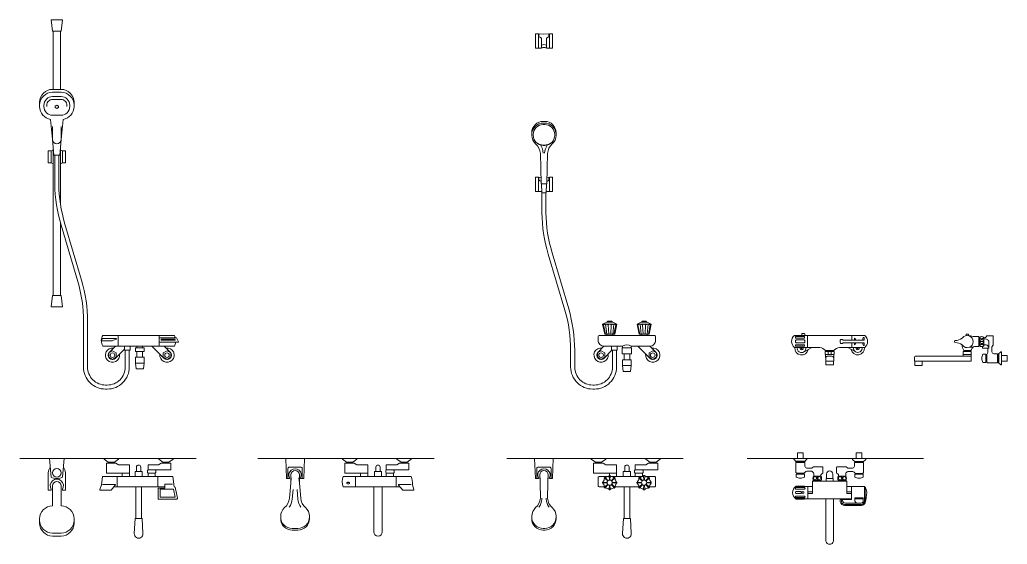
# Model space of a CAD drawing. Header units: millimetres. Extents: x 0 to 1313252738, y -131 to 560100888.
# Drawn here: x 1312627870 to 1312631311, y 560069691 to 560071518 of the extents above; entities that cross this region are included whole.
import ezdxf

# ---------------------------------------------------------------- set-up
doc = ezdxf.new("R2010")
doc.units = ezdxf.units.MM
doc.layers.get('0').update_dxf_attribs({"lineweight": 0})

# ---------------------------------------------------------------- blocks, each defined once
blk = doc.blocks.new('シャワー（CAD素材.com）1')
at = {"color": 0, "linetype": 'ByBlock', "lineweight": -2}
blk.add_line((16, -9.7), (-16.2, -9.7), dxfattribs=at)
for points in [[(-13.4, -12.6), (13.1, -12.6), (22.9, -2.9), (22.9, 0), (-22.9, 0), (-23.1, -2.7), (-13.4, -12.6)], [(-11.8, -14.1), (-11.8, -12.6)], [(11.9, -14.1), (11.9, -12.6)], [(218.1, -12.9), (191.7, -12.8), (181.9, -3.1), (181.9, -0.2), (227.7, -0.3), (227.9, -3.1), (218.1, -12.9)], [(188.8, -9.9), (221, -10)], [(192.9, -14.3), (192.9, -12.8)], [(216.6, -14.4), (216.6, -12.9)], [(14.6, -54.5), (-14.4, -54.6), (-14.4, -65.1), (-4.4, -68.2), (4.6, -68.2), (14.6, -65.2), (14.6, -54.5)], [(-12.7, -51.7), (-12.7, -54.5)], [(13.2, -51.7), (13.2, -54.4)], [(58.5, -76.5), (58.5, -61.4)], [(146.1, -76.6), (146.2, -61.6)], [(190.1, -54.7), (219.1, -54.9), (219.1, -65.4), (209.1, -68.5), (200, -68.4), (190, -65.4), (190.1, -54.7)], [(191.5, -51.9), (191.5, -54.6)], [(217.4, -52), (217.4, -54.8)], [(42.3, -79.2), (42.3, -97.2), (14.8, -97.2)], [(178.2, -121.9), (162.2, -121.9), (162.3, -79.4), (42.3, -79.2), (42.3, -121.7), (26.3, -121.7)], [(26.3, -97.2), (26.3, -140.2)], [(45.2, -79.3), (45.2, -76.5)], [(71.7, -79.3), (71.7, -76.5)], [(114.3, -79.3), (114.3, -69.3), (90.3, -69.3), (90.3, -79.3)], [(132.9, -79.3), (132.9, -76.6)], [(162.3, -97.4), (178.3, -97.4), (178.2, -140.4), (178.2, -143.2), (139.1, -143.2)], [(159.4, -79.4), (159.4, -76.6)], [(178.3, -97.4), (223.7, -97.4)], [(226.4, -101.3), (226.4, -153)], [(26.3, -115.7), (42.3, -115.7)], [(178.2, -115.9), (162.2, -115.9)], [(14.9, -140.2), (178.2, -140.2)], [(190.2, -140.2), (219.2, -140.2)]]:
    blk.add_lwpolyline(points, dxfattribs=at)
for points in [[(46.6, -61.4), (46.6, -52.9, 0.193243), (39.6, -44.6), (22.1, -44.6, 0.149871), (13.2, -51.7), (-12.7, -51.7), (-15.8, -48.8), (-15.8, -14.1), (15.8, -14.1), (15.8, -26.2, 0.333184), (22.8, -33.5), (39.7, -33.5), (45.5, -29.4), (76.7, -29.4, -0.414214), (78.7, -31.4), (78.7, -51.6, 0.273572), (71.7, -57.1), (71.7, -61.4)], [(158, -61.6), (158, -53.1, -0.193243), (165.1, -44.8), (182.6, -44.8, -0.149871), (191.5, -51.9), (217.4, -52), (220.5, -49.1), (220.6, -14.4), (188.9, -14.3), (188.9, -26.4, -0.333184), (181.9, -33.7), (165, -33.7), (159.2, -29.5), (128.1, -29.5, 0.414214), (126.1, -31.4), (126, -51.6, -0.273572), (132.9, -57.2), (132.9, -61.5)], [(113.3, -69.3), (113.4, -54.3, 0.384046), (102.4, -43.3, 0.384046), (91.3, -54.3), (91.3, -69.3)], [(-15.7, -97.2, 0.512205), (-15.7, -140.2)], [(-15.7, -101.6), (14.9, -101.6, -0.534247), (14.9, -107), (-15.7, -107, -0.486283), (-15.7, -101.6)], [(-14.2, -99.8), (13.7, -99.8, 0.67337), (13.7, -96), (-14.2, -96, 0.829437), (-14.2, -99.8)], [(231.2, -118.9, 0.171862), (223.7, -97.4), (223.7, -148.4, -0.333286), (212.8, -160.1), (154.5, -160.1, -0.328551), (142.9, -150.1), (142.9, -143.2)], [(-15.7, -130.7), (14.9, -130.7, -0.534247), (14.9, -136.1), (-15.7, -136.1, -0.486283), (-15.7, -130.7)], [(231.2, -118.7, -0.072908), (226, -154.2, -0.264177), (213.4, -164.1), (154.2, -164.1, -0.328248), (138.9, -150.8), (138.9, -143.6, -0.155307), (141.8, -140.2)], [(-14.2, -141.5), (13.7, -141.5, 0.67337), (13.7, -137.7), (-14.2, -137.7, 0.829437), (-14.2, -141.5)], [(115.2, -140.2), (115.2, -288.1, -0.819943), (89.2, -288.1), (89.2, -140.2)], [(147, -143.2), (147, -146.5, 0.379437), (157, -155.6), (196, -155.5)]]:
    blk.add_lwpolyline(points, format="xyb", dxfattribs=at)
for points in [[(73, -61.4, -0.170914), (73, -76.5), (45.2, -76.5, -0.167466), (45.5, -61.4)], [(159.1, -61.6), (131.7, -61.5, 0.170914), (131.6, -76.6), (159.4, -76.6, 0.167466)], [(-15.7, -115.3), (2.4, -115.3, -0.423913), (2.4, -122.2), (-15.7, -122.2, -0.391304)], [(219.2, -137.6), (219.2, -148.7, -0.354713), (212.3, -155.5), (196, -155.5, -0.135102), (190.2, -149), (190.2, -137.6)]]:
    blk.add_lwpolyline(points, format="xyb", close=True, dxfattribs=at)
for centre, radius in [((51.1, -68.6), 5.69), ((66.1, -68.6), 5.69), ((138.5, -68.7), 5.69), ((153.5, -68.8), 5.69), ((9.3, -118.7), 3.42)]:
    blk.add_circle(centre, radius, dxfattribs=at)
blk = doc.blocks.new('シャワー（CAD素材.com）2')
at = {"color": 0, "linetype": 'ByBlock', "lineweight": -2}
for points in [[(-161.4, 55, -0.812856), (-161.4, 62, 0.159448), (-137.5, 70.1, 0.053541), (-136.1, 71.4, -2.901965), (-136.1, 45.6, 0.053541), (-137.5, 47, 0.105519), (-131.8, 26.9)], [(-123.5, 79.1), (-123.5, 83.5, -0.414214), (-122.5, 84.5), (-116.5, 84.5, -0.414214), (-115.5, 83.5), (-115.5, 79.1)], [(-112.6, 78.4, -0.047286), (-94.5, 75.8), (-79.3, 75.8), (-79.3, 58.6)], [(-75.1, 74.1), (-75.1, 71.7, 0.559242), (-62.6, 71.7), (-62.6, 73.9)], [(-47.2, 35.7), (-47.4, 20.7), (-51.7, 13.2), (-51.7, -12.7), (-48.8, -15.8), (-14.1, -15.8), (-14.1, 15.9), (-26.2, 15.9, -0.333184), (-33.5, 22.8), (-33.5, 39.7), (-29.4, 45.6), (-29.4, 76.7, 0.414214), (-31.4, 78.7), (-51.6, 78.7, -0.273572), (-57.1, 71.8), (-61.4, 71.8)], [(-161.4, 55, -0.159448), (-137.5, 47)], [(-112.6, 38.7, 0.047286), (-94.5, 41.3), (-79.3, 41.3), (-79.3, 58.5)], [(-107.2, 26.9, -0.182512), (-94.5, 41.3)], [(-75.1, 42.9), (-75.1, 45.3, -0.559242), (-62.6, 45.3), (-62.6, 43.1)], [(-61.4, 67.7), (-52.8, 67.5, -0.194223), (-44.6, 59.4), (-44.7, 35.7), (-66.7, 35.7), (-66.7, 41.4)], [(-61.4, 46.7), (-52.9, 46.7, -0.193243), (-44.6, 39.6)], [(-133.1, 7.7), (-133.1, 24.4), (-105.9, 24.4), (-105.9, -7.1, -0.414214), (-108.9, -10.1), (-302.4, -10.1, -0.414214), (-303.4, -9.1), (-303.4, 3.4, -0.218834), (-299.2, 7.7), (-105.9, 7.7)]]:
    blk.add_lwpolyline(points, format="xyb", dxfattribs=at)
for points in [[(-79.3, 71.8), (-76.5, 71.8)], [(-79.3, 45.2), (-76.5, 45.2)], [(-76.5, 58.5), (-61.4, 58.5)], [(-105.9, 13.4), (-133.1, 13.4)], [(-107.2, 24.4), (-107.2, 26.9), (-131.8, 26.9), (-131.8, 24.4)], [(-54.5, 14.6), (-54.6, -14.4), (-65.1, -14.4), (-68.2, -4.4), (-68.2, 4.6), (-65.2, 14.7), (-54.5, 14.6)], [(-51.7, 13.2), (-54.4, 13.2)], [(-14.1, 11.9), (-12.6, 11.9)], [(-12.6, 13.4), (-12.6, -13.1), (-2.9, -22.9), (0, -22.9), (0, 22.9), (-2.7, 23.1), (-12.6, 13.4)], [(-9.7, -16), (-9.7, 16.2)], [(-302, -10.1), (-302, -24.5), (-277, -24.5), (-277, -10.1)], [(-51.7, -12.7), (-54.5, -12.7)], [(-14.1, -11.8), (-12.6, -11.8)]]:
    blk.add_lwpolyline(points, dxfattribs=at)
blk.add_lwpolyline([(-61.4, 73, 0.379747), (-76.5, 73), (-76.5, 44, 0.379747), (-61.4, 44)], format="xyb", close=True, dxfattribs=at)
blk.add_rational_spline([(-75.1, 60.4), (-75.1, 58.5), (-75.1, 56.6), (-73.8, 51.5), (-68.9, 51.4), (-64, 51.4), (-62.6, 56.5), (-62.6, 58.5), (-62.6, 60.5), (-64, 65.6), (-68.9, 65.6), (-73.8, 65.5), (-75.1, 60.4)], [1, 1, 1, 0.800009014964, 1, 0.800009014964, 1, 1, 1, 0.800009014964, 1, 0.800009014964, 1], degree=2, knots=[0, 0, 0, 1, 1, 2.286972, 2.286972, 3.573944, 3.573944, 4.573944, 4.573944, 5.860917, 5.860917, 7.147889, 7.147889, 7.147889], dxfattribs=at)
blk = doc.blocks.new('シャワー（CAD素材.com）3')
at = {"color": 0, "linetype": 'ByBlock', "lineweight": -2}
for points in [[(-14.1, -52.8, 0.134974), (-33.9, -42), (-122.2, -42, -0.494418), (-122.5, 0), (122.5, 0, -0.47619), (122.5, -42), (34.2, -42, 0.145386), (14.4, -52.8)], [(-96.9, 0), (-96.9, 4.9, -0.414214), (-94.9, 6.9), (-88.9, 6.9, -0.414214), (-86.9, 4.9), (-86.9, 0)], [(115.4, -16.4, -0.10311), (117.4, -7, -0.29816), (117.6, -6.8), (119.1, -6.8, -0.414214), (120.1, -7.8), (120.1, -16.4), (47.4, -16.4, -0.414214), (46.4, -15.4), (46.4, -15, 0.414214), (45.4, -14), (39.5, -14, 0.202497), (36.7, -16.8), (36.7, -25.2, 0.202497), (39.5, -28), (45.4, -28, 0.414214), (46.4, -27), (46.4, -26.6, -0.414214), (47.4, -25.6), (120.1, -25.6), (120.1, -34.2, -0.414214), (119.1, -35.2), (117.6, -35.2, -0.29816), (117.4, -35, -0.10311), (115.4, -25.6)], [(86.8, -16.4), (86.8, -10, -0.415839), (87.1, -9.7), (87.5, -9.7, -0.299063), (88.4, -10.3), (91.1, -16.4)], [(86.8, -25.6), (86.8, -32, 0.415839), (87.1, -32.3), (87.5, -32.3, 0.299063), (88.4, -31.7), (91.1, -25.6)], [(14.2, -77.7, 0.339414), (7.4, -72.3), (0.2, -72.3), (-7, -72.4, 0.339414), (-13.8, -77.8)]]:
    blk.add_lwpolyline(points, format="xyb", dxfattribs=at)
for points in [[(-77, 0), (-77, -42)], [(77, 0.1), (77, -16.4)], [(77, -25.6), (77, -42)], [(-62.1, -42), (-88.9, -57.1)], [(-14.1, -55.7), (-14.1, -52.8), (0.1, -52.8)], [(14.2, -66.6), (14.2, -90.1), (0.2, -90.1), (-13.7, -90.2), (-13.9, -66.7)], [(-4.9, -55.7), (-4.8, -66.7)], [(14.4, -55.7), (14.4, -52.8), (0.1, -52.8)], [(5.1, -55.7), (5.1, -66.6)], [(63, -42), (89.2, -56.6)], [(0.5, -103), (-12.7, -103.1), (-12.8, -90.2)], [(0.1, -103), (13.3, -103), (13.3, -90.1)]]:
    blk.add_lwpolyline(points, dxfattribs=at)
for points in [[(-88.9, -4.1, -0.507525), (-88.9, -9.1), (-117.9, -9.1, -0.507525), (-117.9, -4.1)], [(-88.9, -16, -0.558048), (-88.9, -26), (-116.4, -26, -0.542881), (-116.4, -16)], [(-88.9, -37.9, 0.507525), (-88.9, -32.9), (-117.9, -32.9, 0.507525), (-117.9, -37.9)]]:
    blk.add_lwpolyline(points, format="xyb", close=True, dxfattribs=at)
for points in [[(-97.7, -42.7), (-99.1, -43.1), (-98, -47.1), (-96.6, -46.7)], [(15.7, -55.7), (15.7, -66.6), (0.2, -66.6), (-15.3, -66.7), (-15.4, -55.7)], [(97.9, -42.2), (99.4, -42.6), (98.3, -46.6), (96.9, -46.2)]]:
    blk.add_lwpolyline(points, close=True, dxfattribs=at)
for centre, radius, start, end in [((-97.7, -45), 23.5, 172.7078, 350.1125), ((-97.7, -45), 15, 168.5997, 11.4798), ((-97.7, -45), 5.5, 147.6369, 26.8699), ((98, -44.5), 23.5, 190.1951, 6.0074), ((98, -44.5), 15, 170.563, 9.437), ((98, -44.5), 5.5, 153.4377, 26.5623)]:
    blk.add_arc(centre, radius, start, end, dxfattribs=at)
blk = doc.blocks.new('シャワー（CAD素材.com）4')
at = {"color": 0, "linetype": 'ByBlock', "lineweight": -2}
for points in [[(-308.4, 1001.2), (-308.4, 1051.2), (-319, 1051.2), (-319, 1001.2), (-297.9, 1001.2), (-297.9, 1036.2), (-303.6, 1038.9, -0.289923), (-306.4, 1043.4), (-306.4, 1048.8, -0.442829), (-304.2, 1050.8)], [(-269.6, 1001.2), (-269.6, 1051.2), (-259, 1051.2), (-259, 1001.2), (-280.1, 1001.2), (-280.1, 1036.2), (-274.4, 1038.9, 0.289923), (-271.6, 1043.4), (-271.6, 1048.8, 0.442829), (-273.8, 1050.8)], [(-297.9, 1011.2, -0.239137), (-280.1, 1011.2)], [(-297.9, 1001.2, -0.239137), (-280.1, 1001.2)], [(-331.5, 701.8, -0.011142), (-331.5, 703.6), (-331.5, 706.1, -0.414214), (-291.5, 746.1), (-286.5, 746.1, -0.414214), (-246.5, 706.1), (-246.5, 703.6, -0.011142), (-246.5, 701.8, -0.011142)], [(-265.4, 669.6, -0.140179), (-286.5, 663.6), (-291.5, 663.6, -0.140179), (-312.7, 669.6)], [(-301.6, 664, -0.128046), (-291.3, 635.6)], [(-276.4, 664, 0.128046), (-286.7, 635.6)], [(-308.4, 501.2), (-308.4, 551.2), (-319, 551.2), (-319, 501.2), (-297.9, 501.2, -0.010169), (-297.2, 501.5)], [(-299.2, 536.8), (-303.6, 538.9, -0.289923), (-306.4, 543.4), (-306.4, 548.8, -0.442829), (-304.2, 550.8)], [(-269.6, 501.2), (-269.6, 551.2), (-259, 551.2), (-259, 501.2), (-280.1, 501.2, 0.010169), (-280.9, 501.5)], [(-278.8, 536.8), (-274.4, 538.9, 0.289923), (-271.6, 543.4), (-271.6, 548.8, 0.442829), (-273.8, 550.8)], [(-296, 496.7), (-296, 427.9, 0.072023), (-274.1, 283.9), (-216.3, 88.7, -0.072098), (-196, -51.3), (-196, -109.6, 0.414214), (-119, -186.6), (-113.4, -186.6, 0.414214), (-36.4, -109.6), (-36.4, -51.5)], [(-282, 496.7), (-282, 427.9, 0.072022), (-260.7, 287.9), (-202.9, 92.7, -0.072098), (-182, -51.3), (-182, -109.6, 0.414214), (-119, -172.6), (-113.4, -172.6, 0.414214), (-50.4, -109.6), (-50.4, -51.5)], [(-80, -37), (-100.6, -57.6, 1), (-79.4, -78.8), (-52.1, -51.5)], [(80, -37), (100.6, -57.6, -1), (79.4, -78.8), (37.5, -37)]]:
    blk.add_lwpolyline(points, format="xyb", dxfattribs=at)
for points in [[(-269.6, 1051.2), (-289, 1049.3), (-308.4, 1051.2)], [(-299.4, 550.3), (-308.4, 551.2)], [(-278.6, 550.3), (-269.6, 551.2)], [(-280, 528.2), (-281, 496.7), (-297, 496.7), (-298, 528.2)], [(-74.7, 5), (-81.6, 37.4)], [(-70.5, 5), (-74.2, 40.1)], [(-63.5, 5), (-65.3, 37.4)], [(-56.5, 5), (-54.7, 37.4)], [(-49.5, 5), (-45.8, 40.1)], [(-45.3, 5), (-38.4, 37.4)], [(45.3, 5), (38.4, 37.4)], [(49.5, 5), (45.8, 40.1)], [(56.5, 5), (54.7, 37.4)], [(63.5, 5), (65.3, 37.4)], [(70.5, 5), (74.2, 40.1)], [(74.7, 5), (81.6, 37.4)], [(-53.4, -37), (-53.4, -51.5), (-33.4, -51.5), (-33.4, -37)], [(-15, -42.7), (-15, -37)], [(-10, -84.2), (-10, -63.8)], [(10, -63.8), (10, -84.2)], [(15, -37), (15, -42.7)], [(15, -104.6), (13, -125), (-13, -125), (-15, -104.6)]]:
    blk.add_lwpolyline(points, dxfattribs=at)
for points in [[(-276.7, 634.6), (-278, 582.5), (-279, 528.2), (-299, 528.2), (-300, 582.5), (-301.3, 634.6, 0.191117), (-318, 667.5, -0.215017), (-331.5, 697.5), (-331.5, 700, -0.414214), (-291.5, 740), (-286.5, 740, -0.414214), (-246.5, 700), (-246.5, 697.5, -0.215017), (-260, 667.5, 0.191117)], [(-326.5, 700, -0.414214), (-291.5, 735), (-286.5, 735, -0.414214), (-251.5, 700), (-251.5, 697.5, -0.414214), (-286.5, 662.5), (-291.5, 662.5, -0.414214), (-326.5, 697.5)], [(-66.5, 49.6), (-53.5, 49.6, -0.414214), (-51.5, 47.6), (-51.5, 47.1), (-68.5, 47.1), (-68.5, 47.6, -0.414214)], [(66.5, 49.6), (53.5, 49.6, 0.414214), (51.5, 47.6), (51.5, 47.1), (68.5, 47.1), (68.5, 47.6, 0.414214)], [(95, 0), (-95, 0, 0.414214), (-100, -5), (-100, -17, 0.414214), (-80, -37), (-15, -37, -0.317447), (15, -37), (80, -37, 0.414214), (100, -17), (100, -5, 0.414214)]]:
    blk.add_lwpolyline(points, format="xyb", close=True, dxfattribs=at)
for points in [[(-35.4, 40.1), (-84.6, 40.1), (-70.5, 47.1), (-49.5, 47.1)], [(-42.5, 5), (-35.4, 40.1), (-38.4, 37.4), (-45.8, 40.1), (-54.7, 37.4), (-59.7, 40.1), (-65.3, 37.4), (-74.2, 40.1), (-81.6, 37.4), (-84.6, 40.1), (-77.5, 5)], [(35.4, 40.1), (84.6, 40.1), (70.5, 47.1), (49.5, 47.1)], [(42.5, 5), (35.4, 40.1), (38.4, 37.4), (45.8, 40.1), (54.7, 37.4), (59.7, 40.1), (65.3, 37.4), (74.2, 40.1), (81.6, 37.4), (84.6, 40.1), (77.5, 5)], [(-70.5, 5), (-49.5, 5), (-49.5, 0), (-70.5, 0)], [(70.5, 5), (49.5, 5), (49.5, 0), (70.5, 0)], [(-90, -53.2), (-103, -60.7), (-103, -75.7), (-90, -83.2), (-77, -75.7), (-77, -60.7)], [(-16, -42.7), (16, -42.7), (16, -63.8), (-16, -63.8)], [(90, -53.2), (103, -60.7), (103, -75.7), (90, -83.2), (77, -75.7), (77, -60.7)], [(-15, -84.2), (15, -84.2), (15, -104.6), (-15, -104.6)]]:
    blk.add_lwpolyline(points, close=True, dxfattribs=at)
for centre in [(-90, -68.2), (90, -68.2)]:
    blk.add_circle(centre, 8, dxfattribs=at)
for centre, start, end in [((-90, -68.2), 81.8699, 8.1301), ((90, -68.2), 171.8699, 98.1301)]:
    blk.add_arc(centre, 25, start, end, dxfattribs=at)
blk = doc.blocks.new('シャワー（CAD素材.com）5')
at = {"color": 0, "linetype": 'ByBlock', "lineweight": -2}
for points in [[(-197.5, 0), (-195, -70), (-184.4, -70), (-184.4, -67.3, -1.636924), (-145.6, -67.3), (-145.6, -70), (-135, -70), (-132.5, 0)], [(-189.7, -70), (-189.7, -35, -0.414214), (-184.7, -30), (-145.3, -30, -0.414214), (-140.3, -35), (-140.3, -70)], [(131.5, -45.2), (131.5, -30.2, 1), (116.5, -30.2)], [(-178.2, -67), (-178, -86.3), (-177.3, -138.4, -0.191117), (-194, -171.3, 0.215017), (-207.5, -201.3), (-207.5, -203.8, 0.414214), (-167.5, -243.8), (-162.5, -243.8, 0.414214), (-122.5, -203.8), (-122.5, -201.3, 0.215017), (-136, -171.3, -0.191117), (-152.7, -138.4), (-152, -86.3), (-151.8, -67)], [(-178, -86.3), (-180, -57.3, -1), (-150, -57.3), (-152, -86.3)], [(47.2, -65.7, 0.011397), (46.3, -66.5, 0.011397), (45.5, -67.4, 0.426474), (45.6, -68.8), (57.1, -78.4)], [(47.2, -65.7, -0.426474), (48.6, -65.8), (58.2, -77.3)], [(65.1, -59.2, 0.011397), (64, -59.2, 0.011397), (62.9, -59.2, 0.426474), (61.9, -60.3), (63.2, -75.2)], [(65.1, -59.2, -0.426474), (66.1, -60.3), (64.8, -75.2)], [(80.9, -65.7, 0.426474), (79.4, -65.8), (69.8, -77.3)], [(80.9, -65.7, -0.011397), (81.7, -66.5, -0.011397), (82.5, -67.4, -0.426474), (82.4, -68.8), (70.9, -78.4)], [(166.3, -66.5, 0.011397), (165.5, -67.4, 0.426474), (165.6, -68.8), (177.1, -78.4)], [(178.2, -77.3), (168.6, -65.8, 0.426474), (167.2, -65.7, 0.011397), (166.3, -66.5)], [(183.2, -75.2), (181.9, -60.3, -0.426474), (182.9, -59.2, -0.011397), (184, -59.2, -0.011397), (185.1, -59.2, -0.426474), (186.1, -60.3), (184.8, -75.2)], [(188.4, -62.2), (219, -62.2, -0.414214), (224, -67.2), (224, -94.2, -0.414214), (219, -99.2), (202.4, -99.2)], [(190.9, -78.4), (202.4, -68.8, 0.426474), (202.5, -67.4, 0.011397), (201.7, -66.5, 0.011397), (200.9, -65.7, 0.426474), (199.4, -65.8), (189.8, -77.3)], [(55, -83.4), (40.1, -82.1, 0.426474), (39, -83.1, 0.011397), (39, -84.2, 0.011397), (39, -85.3, 0.426474), (40.1, -86.3), (55, -85)], [(57.1, -90), (45.6, -99.6, 0.426474), (45.5, -101.1, 0.011397), (46.3, -101.9, 0.011397), (47.2, -102.7)], [(47.2, -102.7, 0.426474), (48.6, -102.6), (58.2, -91.1)], [(63.2, -93.2), (61.9, -108.1, 0.426474), (62.9, -109.2, 0.011397), (64, -109.2, 0.011397), (65.1, -109.2, 0.426474), (66.1, -108.1), (64.8, -93.2)], [(69.8, -91.1), (79.4, -102.6, 0.426474), (80.9, -102.7)], [(80.9, -102.7, 0.011397), (81.7, -101.9, 0.011397), (82.5, -101.1, 0.426474), (82.4, -99.6), (70.9, -90)], [(73, -85), (87.9, -86.3, 0.426474), (89, -85.3, 0.011397), (89, -84.2, 0.011397), (89, -83.1, 0.426474), (87.9, -82.1), (73, -83.4)], [(175, -85), (160.1, -86.3, -0.426474), (159, -85.3, -0.011397), (159, -84.2, -0.011397), (159, -83.1, -0.426474), (160.1, -82.1), (175, -83.4)], [(178.2, -91.1), (168.6, -102.6, -0.426474), (167.2, -102.7, -0.011397), (166.3, -101.9, -0.011397), (165.5, -101.1, -0.426474), (165.6, -99.6), (177.1, -90)], [(184.8, -93.2), (186.1, -108.1, -0.426474), (185.1, -109.2, -0.011397), (184, -109.2, -0.011397), (182.9, -109.2, -0.426474), (181.9, -108.1), (183.2, -93.2)], [(201.7, -101.9, -0.011397), (200.9, -102.7, -0.426474), (199.4, -102.6), (189.8, -91.1)], [(201.7, -101.9, 0.011397), (202.5, -101.1, 0.426474), (202.4, -99.6), (190.9, -90)], [(193, -85), (207.9, -86.3, 0.426474), (209, -85.3, 0.011397), (209, -84.2, 0.011397), (209, -83.1, 0.426474), (207.9, -82.1), (193, -83.4)], [(-172.1, -138.4), (-172.3, -141.4, -0.128046), (-182.6, -169.9)], [(-147.4, -169.9, -0.128046), (-157.7, -141.4), (-157.9, -138.4)], [(-207.5, -205.6, 0.011142), (-207.5, -207.3), (-207.5, -209.8, 0.414214), (-167.5, -249.8), (-162.5, -249.8, 0.414214), (-122.5, -209.8), (-122.5, -207.3, 0.011142), (-122.5, -205.6, 0.011142)], [(136, -209.2), (112, -209.2), (108.8, -261.7, 1.052153), (139.2, -261.7), (136, -209.2)]]:
    blk.add_lwpolyline(points, format="xyb", dxfattribs=at)
for points in [[(0, 0), (0, -2.5), (14.3, -12.5), (35.7, -12.5)], [(35.7, -16.5), (35.7, -12.5), (50, -2.5), (50, 0)], [(190, 0), (190, -2.5), (204.3, -12.5)], [(240, 0), (240, -2.5), (225.7, -12.5)], [(88, -62.2), (88, -22.1), (50.4, -22.1), (41, -16.5), (8.1, -16.5), (8.1, -51.3), (88, -51.3)], [(14.3, -16.5), (14.3, -12.5)], [(116.5, -30.2), (116.5, -45.2)], [(204.3, -16.5), (204.3, -12.5), (225.7, -12.5), (225.7, -16.5)], [(63, -51.3), (63, -59.2)], [(68.4, -62.2), (179.6, -62.2)], [(111.5, -62.2), (111.5, -45.2), (136.5, -45.2), (136.5, -62.2)], [(153, -40.1), (150.9, -42.2), (150.9, -49.1), (153, -51.3)], [(153, -62.2), (153, -51.3), (178, -51.3), (178, -62.2)], [(178, -40.1), (180.1, -42.2), (180.1, -49.1), (178, -51.3)], [(166.1, -99.2), (82.4, -99.2)], [(114, -99.2), (114, -209.2)], [(134, -209.2), (134, -99.2)]]:
    blk.add_lwpolyline(points, dxfattribs=at)
blk.add_lwpolyline([(189.6, -22.1), (153, -22.1), (153, -40.1), (231.9, -40.1), (231.9, -16.5), (199, -16.5)], close=True, dxfattribs=at)
blk.add_lwpolyline([(45.6, -99.2), (29, -99.2, -0.414214), (24, -94.2), (24, -67.2, -0.414214), (29, -62.2), (59.6, -62.2), (29, -62.2, 0.414214), (24, -67.2), (24, -94.2, 0.414214), (29, -99.2)], format="xyb", close=True, dxfattribs=at)
for centre in [(64, -84.2), (184, -84.2)]:
    blk.add_circle(centre, 9.02, dxfattribs=at)
for centre, start, end in [((25.7, -68.3), 316.3157, 358.6843), ((48.1, -45.9), 271.3157, 313.6843), ((79.9, -45.9), 226.3157, 268.6843), ((102.4, -68.3), 181.3157, 223.6843), ((145.7, -68.3), 316.3157, 358.6843), ((168.1, -45.9), 271.3157, 313.6843), ((199.9, -45.9), 226.3157, 268.6843), ((222.4, -68.3), 181.3157, 223.6843), ((25.7, -100.1), 1.3157, 43.6843), ((48.1, -122.6), 46.3157, 88.6843), ((79.9, -122.6), 91.3157, 133.6843), ((102.4, -100.1), 136.3157, 178.6843), ((145.7, -100.1), 1.3157, 43.6843), ((168.1, -122.6), 46.3157, 88.6843), ((199.9, -122.6), 91.3157, 133.6843), ((222.4, -100.1), 136.3157, 178.6843)]:
    blk.add_arc(centre, 20, start, end, dxfattribs=at)
blk = doc.blocks.new('シャワー（CAD素材.com）7')
at = {"color": 0, "linetype": 'ByBlock', "lineweight": -2}
for points in [[(-197.5, 0), (-195, -70), (-184.4, -70), (-184.4, -67.3, -1.636924), (-145.6, -67.3), (-145.6, -70), (-135, -70), (-132.5, 0)], [(-189.7, -70), (-189.7, -35, -0.414214), (-184.7, -30), (-145.3, -30, -0.414214), (-140.3, -35), (-140.3, -70)], [(131.5, -45.2), (131.5, -30.2, 1), (116.5, -30.2)], [(-178.2, -67), (-180, -86.3), (-184.8, -138.4, -0.191117), (-201.5, -171.3, 0.215017), (-215, -201.3), (-215, -203.8, 0.414214), (-175, -243.8), (-155, -243.8, 0.414214), (-115, -203.8), (-115, -201.3, 0.215017), (-128.5, -171.3, -0.191117), (-145.2, -138.4), (-150, -86.3), (-151.8, -67)], [(-180, -86.3), (-180, -57.3, -1), (-150, -57.3), (-150, -86.3)], [(200.8, -99.2), (2.7, -99.2, -0.198733), (2.7, -62.2), (239.8, -62.2, -0.089096), (243.8, -91.3), (248.9, -108.1, -0.503545), (247, -110.6), (211.5, -110.6, -0.219806), (210, -109.9), (195.3, -92.7, -0.639605), (196.1, -91.1), (240, -91.1)], [(109, -99.2), (109, -255.8, 0.986553), (139, -255.8), (139, -99.2)], [(-171.8, -108.1), (-174.8, -141.4, -0.128046), (-185.1, -169.9)], [(-144.9, -169.9, -0.128046), (-155.2, -141.4), (-158.2, -108.1)], [(-215, -205.6, 0.011142), (-215, -207.3), (-215, -209.8, 0.414214), (-175, -249.8), (-155, -249.8, 0.414214), (-115, -209.8), (-115, -207.3, 0.011142), (-115, -205.6, 0.011142)]]:
    blk.add_lwpolyline(points, format="xyb", dxfattribs=at)
for points in [[(0, 0), (0, -2.5), (14.3, -12.5), (35.7, -12.5)], [(35.7, -16.5), (35.7, -12.5), (50, -2.5), (50, 0)], [(190, 0), (190, -2.5), (204.3, -12.5)], [(240, 0), (240, -2.5), (225.7, -12.5)], [(88, -62.2), (88, -22.1), (50.4, -22.1), (41, -16.5), (8.1, -16.5), (8.1, -51.3), (88, -51.3)], [(14.3, -16.5), (14.3, -12.5)], [(116.5, -30.2), (116.5, -45.2)], [(204.3, -16.5), (204.3, -12.5), (225.7, -12.5), (225.7, -16.5)], [(45, -62.2), (45, -99.2)], [(63, -51.3), (63, -62.2)], [(111.5, -62.2), (111.5, -45.2), (136.5, -45.2), (136.5, -62.2)], [(153, -40.1), (150.9, -42.2), (150.9, -49.1), (153, -51.3)], [(153, -62.2), (153, -51.3), (178, -51.3), (178, -62.2)], [(178, -40.1), (180.1, -42.2), (180.1, -49.1), (178, -51.3)], [(187, -99.2), (187, -62.2)]]:
    blk.add_lwpolyline(points, dxfattribs=at)
blk.add_lwpolyline([(189.6, -22.1), (153, -22.1), (153, -40.1), (231.9, -40.1), (231.9, -16.5), (199, -16.5)], close=True, dxfattribs=at)
blk.add_lwpolyline([(24.5, -83.9), (24.5, -87.1, -0.421107), (15.9, -87.1), (15.9, -83.9, -0.421107)], format="xyb", close=True, dxfattribs=at)
blk.add_arc((20.2, -89.8), 6.03, 44.3274, 135.6726, dxfattribs=at)
blk = doc.blocks.new('シャワー（CAD素材.com）8')
at = {"color": 0, "linetype": 'ByBlock', "lineweight": -2}
blk.add_line((211.8, -98), (33.2, -98), dxfattribs=at)
for points in [[(-190, 1.2), (-185, -63.8, 0.247864), (-145, -63.8), (-140, 1.2)], [(-195, -48.8), (-195, -108.8), (-184.4, -108.8), (-184.4, -106.1, -1.816187), (-145.6, -106.1), (-145.6, -108.8), (-135, -108.8), (-135, -48.8, 0.180509), (-142.3, -29.1)], [(127.5, -44), (127.5, -29, 1), (112.5, -29)], [(237.8, -88.6), (211.8, -88.6), (211.8, -102), (187.7, -102), (187.7, -137.6, 0.414214), (190.7, -140.6), (252, -140.6, 0.476123), (254.9, -137), (247, -99), (244.3, -97), (239, -61), (-5.8, -61), (-9.8, -90.1), (-14.9, -106.8, 0.503545), (-13, -109.4), (22.5, -109.4, 0.219806), (24, -108.7), (38.7, -91.5, 0.639605), (37.9, -89.8), (-6, -89.8)], [(-105.1, -216.3, -0.013897), (-105, -218.8), (-105, -223.8, -0.414214), (-150, -268.8), (-180, -268.8, -0.414214), (-225, -223.8), (-225, -218.8, -0.013897), (-224.9, -216.3, -0.013897)], [(132, -208), (108, -208), (104.8, -260.5, 1.052153), (135.2, -260.5), (132, -208)]]:
    blk.add_lwpolyline(points, format="xyb", dxfattribs=at)
for points in [[(0, 1.2), (0, -1.2), (14.3, -11.2), (35.7, -11.2)], [(35.7, -15.3), (35.7, -11.2), (50, -1.2), (50, 1.2)], [(190, 1.2), (190, -1.2), (204.3, -11.2)], [(240, 1.2), (240, -1.2), (225.7, -11.2)], [(88, -61), (88, -20.8), (50.4, -20.8), (41, -15.3), (8.1, -15.3), (8.1, -50), (88, -50)], [(14.3, -15.3), (14.3, -11.2)], [(112.5, -29), (112.5, -44)], [(204.3, -15.3), (204.3, -11.2), (225.7, -11.2), (225.7, -15.3)], [(45, -61), (45, -98)], [(63, -50), (63, -61)], [(107.5, -61), (107.5, -44), (132.5, -44), (132.5, -61)], [(153, -38.8), (150.9, -41), (150.9, -47.9), (153, -50)], [(153, -61), (153, -50), (178, -50), (178, -61)], [(178, -38.8), (180.1, -41), (180.1, -47.9), (178, -50)], [(187, -98), (187, -61)], [(110, -98), (110, -208)], [(130, -208), (130, -98)]]:
    blk.add_lwpolyline(points, dxfattribs=at)
for points in [[(189.6, -20.8), (153, -20.8), (153, -38.8), (231.9, -38.8), (231.9, -15.3), (199, -15.3)], [(247.1, -133.6), (194.7, -133.6), (194.7, -106), (241.3, -106)]]:
    blk.add_lwpolyline(points, close=True, dxfattribs=at)
blk.add_lwpolyline([(-225, -213.8), (-225, -208.8, -0.414214), (-180, -163.8), (-180, -93.8, -1), (-150, -93.8), (-150, -163.8, -0.414214), (-105, -208.8), (-105, -213.8, -0.414214), (-150, -258.8), (-180, -258.8, -0.414214)], format="xyb", close=True, dxfattribs=at)
blk.add_circle((-165, -48.8), 15, dxfattribs=at)
blk.add_arc((-165, -48.8), 30, 139.071, 180, dxfattribs=at)
blk = doc.blocks.new('シャワー（CAD素材.com）9')
at = {"color": 0, "linetype": 'ByBlock', "lineweight": -2}
for points in [[(-265, 1100), (-305, 1100), (-300, 1060), (-270, 1060)], [(-285, 802.3), (-291.2, 798.7), (-291.2, 794.7), (-285, 791.1), (-278.8, 794.7), (-278.8, 798.7)], [(-304.4, 643), (-315, 643), (-315, 601.2), (-304.4, 601.2)], [(-265.6, 643), (-255, 643), (-255, 601.2), (-265.6, 601.2)], [(-265, 100), (-305, 100), (-300, 140), (-270, 140)], [(-91, -53.2), (-104, -60.7), (-104, -75.7), (-91, -83.2), (-78, -75.7), (-78, -60.7)], [(-11, -42.7), (19, -42.7), (19, -55.1), (-11, -55.1)], [(99, -53.2), (112, -60.7), (112, -75.7), (99, -83.2), (86, -75.7), (86, -60.7)], [(-11, -75.5), (19, -75.5), (19, -95.9), (-11, -95.9)]]:
    blk.add_lwpolyline(points, close=True, dxfattribs=at)
for points in [[(-297.5, 1060), (-297.5, 857.5)], [(-272.5, 857.5), (-272.5, 1060)], [(-297.5, 655.4), (-297.5, 140)], [(-272.5, 457.9), (-272.5, 655.4)], [(-304.4, 643), (-297.5, 646)], [(-265.6, 643), (-272.5, 646)], [(-304.4, 601.2), (-297.5, 598.2)], [(-265.6, 601.2), (-272.5, 598.2)], [(-272.5, 140), (-272.5, 392)], [(-71, -37), (-71, 0)], [(71, 0), (71, -37)], [(-49.4, -37), (-49.4, -51.5), (-29.4, -51.5), (-29.4, -37)], [(-6, -42.7), (-6, -37)], [(-6, -75.5), (-6, -55.1)], [(14, -37), (14, -42.7)], [(14, -55.1), (14, -75.5)], [(19, -95.9), (17, -116.3), (-9, -116.3), (-11, -95.9)]]:
    blk.add_lwpolyline(points, dxfattribs=at)
for points in [[(-225.1, 805, 0.013897), (-225, 807.5), (-225, 812.5, 0.414214), (-270, 857.5), (-300, 857.5, 0.414214), (-345, 812.5), (-345, 807.5, 0.013897), (-344.9, 805, 0.013897)], [(-250, 797.5), (-250, 802.5, 0.414214), (-270, 822.5), (-300, 822.5, 0.414214), (-320, 802.5), (-320, 797.5)], [(-300, 728.4), (-300, 682.5, 1), (-270, 682.5), (-270, 728.4)], [(-292, 628.2), (-292, 527.9, 0.072023), (-270.1, 383.9), (-212.3, 188.7, -0.072098), (-192, 48.7), (-192, -109.6, 0.414214), (-115, -186.6), (-109.4, -186.6, 0.414214), (-32.4, -109.6), (-32.4, -51.5)], [(-278, 628.2), (-278, 527.9, 0.072022), (-256.7, 387.9), (-198.9, 192.7, -0.072098), (-178, 48.7), (-178, -109.6, 0.414214), (-115, -172.6), (-109.4, -172.6, 0.414214), (-46.4, -109.6), (-46.4, -51.5)], [(-129.7, -15.6, -0.119641), (-124.5, 0), (124.5, 0, -0.065012), (128.3, -8.2)], [(129.5, -23.5, -0.104036), (124.5, -37), (-124.5, -37, -0.142957), (-129.8, -18.2)], [(-81, -37), (-101.6, -57.6, 1), (-80.4, -78.8), (-49.4, -47.9)], [(89, -37), (109.6, -57.6, -1), (88.4, -78.8), (46.5, -37)]]:
    blk.add_lwpolyline(points, format="xyb", dxfattribs=at)
for points in [[(-306.5, 753), (-300, 682.5), (-295, 628.2), (-275, 628.2), (-270, 682.5), (-263.5, 753, 0.372444), (-225, 797.5), (-225, 802.5, 0.414214), (-270, 847.5), (-300, 847.5, 0.414214), (-345, 802.5), (-345, 797.5, 0.372444)], [(-330, 802.5, -0.414214), (-300, 832.5), (-270, 832.5, -0.414214), (-240, 802.5), (-240, 797.5, -0.414214), (-270, 767.5), (-300, 767.5, -0.414214), (-330, 797.5)], [(-125.9, -10.6), (-130.5, -16.6, 0.618767), (-129.7, -18.2), (-92.8, -18.2, 0.099529), (-92.4, -18.2), (-78, -12.1, 0.818961), (-78.4, -10.2), (-125.1, -10.2, 0.235508)], [(132.4, -8.2), (71.7, -8.2), (71.7, -22.5, 0.414214), (72.7, -23.5), (138.1, -23.5, 0.551345), (139, -22.1)], [(126.1, -16.5), (79.7, -16.5, -0.414214), (78.7, -15.5), (78.7, -12.2), (125.3, -12.2), (127, -15, -0.585016)]]:
    blk.add_lwpolyline(points, format="xyb", close=True, dxfattribs=at)
for centre in [(-91, -68.2), (99, -68.2)]:
    blk.add_circle(centre, 8, dxfattribs=at)
for centre, start, end in [((-91, -68.2), 81.8699, 8.1301), ((99, -68.2), 171.8699, 98.1301)]:
    blk.add_arc(centre, 25, start, end, dxfattribs=at)

msp = doc.modelspace()

# ---------------------------------------------------------------- linework, layer by layer
for points in [[(1312631290.809, 560070328.571), (1312631310.809, 560070328.571), (1312631310.809, 560070348.571), (1312631290.809, 560070348.571), (1312631290.819, 560070348.571)], [(1312630579.793, 560069989.842), (1312630579.793, 560070009.842), (1312630599.793, 560070009.842), (1312630599.793, 560069989.842)], [(1312630579.793, 560069989.837), (1312630579.793, 560070009.837), (1312630599.793, 560070009.837), (1312630599.793, 560069989.837)], [(1312630804.617, 560069989.538), (1312630804.671, 560070009.538), (1312630784.671, 560070009.592), (1312630784.617, 560069989.592)], [(1312630804.617, 560069989.534), (1312630804.671, 560070009.534), (1312630784.671, 560070009.588), (1312630784.617, 560069989.588)], [(1312627869.923, 560069989.837), (1312628484.103, 560069989.837)], [(1312628700.047, 560069989.837), (1312629314.227, 560069989.837)], [(1312629567.331, 560069989.837), (1312630181.511, 560069989.837)], [(1312630405.094, 560069989.837), (1312631019.274, 560069989.837)]]:
    msp.add_lwpolyline(points)

# ---------------------------------------------------------------- block references
for name, p in [('シャワー（CAD素材.com）9', (1312628284.134, 560070418.111)), ('シャワー（CAD素材.com）4', (1312629985.546, 560070418.111)), ('シャワー（CAD素材.com）3', (1312630691.873, 560070418.596)), ('シャワー（CAD素材.com）2', (1312631290.809, 560070338.534)), ('シャワー（CAD素材.com）8', (1312628164.134, 560069988.599)), ('シャワー（CAD素材.com）7', (1312628994.257, 560069989.837)), ('シャワー（CAD素材.com）5', (1312629861.542, 560069989.837)), ('シャワー（CAD素材.com）1', (1312630589.793, 560069989.837))]:
    msp.add_blockref(name, p)

doc.saveas('drawing.dxf')
